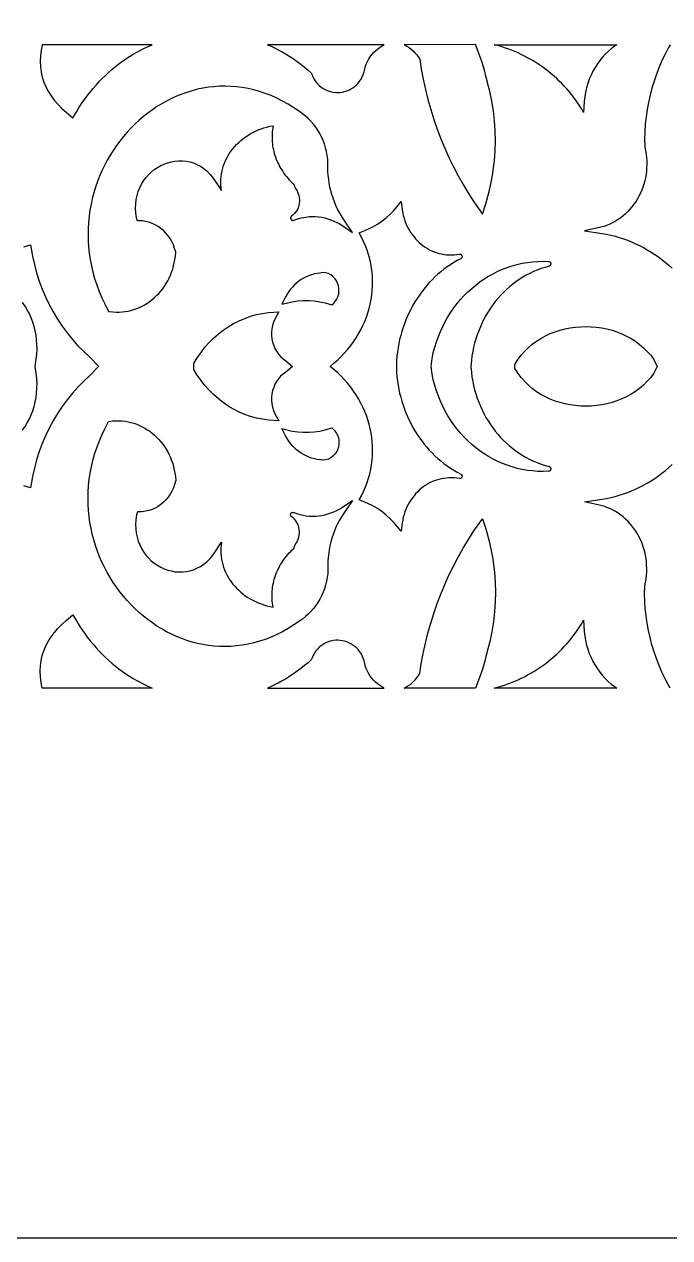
# Model space of a CAD drawing. Extents: x -1917 to -261, y -485 to 605.
# Drawn here: x -1608.4 to -1526.1, y -484.9 to -330.3 of the extents above; entities that cross this region are included whole.
import ezdxf

# ---------------------------------------------------------------- set-up
doc = ezdxf.new("R2010")
doc.units = 0
doc.layers.add('LAYER_1', color=18, linetype='CONTINUOUS')

msp = doc.modelspace()

# ---------------------------------------------------------------- linework, layer by layer
at = {"layer": 'LAYER_1'}
for points in [[(-1916.61, -484.86), (-721.61, -484.86), (-721.61, 605.14), (-1916.61, 605.14)], [(-1592.08, -332.89), (-1606.06, -332.89), (-1606.2, -333.59), (-1606.29, -334.32), (-1606.32, -335.03), (-1606.29, -335.72), (-1606.21, -336.38), (-1606.06, -337.03), (-1605.86, -337.65), (-1605.6, -338.25), (-1605.3, -338.83), (-1604.94, -339.4), (-1604.53, -339.94), (-1604.07, -340.48), (-1603.56, -341), (-1603.01, -341.5), (-1602.16, -342.22), (-1601.67, -341.38), (-1601.35, -340.86), (-1601.02, -340.36), (-1600.68, -339.87), (-1600.33, -339.39), (-1599.97, -338.92), (-1599.6, -338.47), (-1599.21, -338.03), (-1598.82, -337.6), (-1598.43, -337.19), (-1598.02, -336.8), (-1597.6, -336.41), (-1597.18, -336.04), (-1596.75, -335.68), (-1596.31, -335.34), (-1595.86, -335.01), (-1595.41, -334.7), (-1594.95, -334.4), (-1594.48, -334.11), (-1594.01, -333.84), (-1593.05, -333.33)], [(-1562.49, -332.89), (-1577.35, -332.89), (-1576.99, -333.05), (-1576.48, -333.29), (-1575.99, -333.54), (-1575.49, -333.8), (-1575, -334.09), (-1574.52, -334.39), (-1574.04, -334.7), (-1573.57, -335.04), (-1573.1, -335.38), (-1572.64, -335.75), (-1572.18, -336.13), (-1571.79, -336.48), (-1571.69, -336.73), (-1571.55, -337.05), (-1571.38, -337.35), (-1571.19, -337.62), (-1570.99, -337.86), (-1570.77, -338.09), (-1570.54, -338.28), (-1570.29, -338.46), (-1570.04, -338.6), (-1569.77, -338.73), (-1569.5, -338.83), (-1569.22, -338.9), (-1568.94, -338.95), (-1568.66, -338.98), (-1568.38, -338.99), (-1568.09, -338.97), (-1567.81, -338.93), (-1567.54, -338.86), (-1567.26, -338.78), (-1567, -338.67), (-1566.74, -338.53), (-1566.49, -338.38), (-1566.26, -338.2), (-1566.03, -338), (-1565.82, -337.78), (-1565.63, -337.54), (-1565.45, -337.28), (-1565.3, -336.99), (-1565.16, -336.69), (-1565.05, -336.36), (-1564.96, -336.02), (-1564.91, -335.7), (-1564.78, -335.36), (-1564.63, -335.03), (-1564.46, -334.71), (-1564.27, -334.42), (-1564.06, -334.14), (-1563.85, -333.89), (-1563.61, -333.66), (-1563.37, -333.45), (-1563.11, -333.25), (-1562.85, -333.08), (-1562.57, -332.93)], [(-1550.86, -332.87), (-1559.94, -332.89), (-1559.88, -332.92), (-1559.6, -333.07), (-1559.33, -333.25), (-1559.07, -333.45), (-1558.81, -333.67), (-1558.58, -333.91), (-1558.35, -334.18), (-1558.14, -334.48), (-1557.97, -334.75), (-1557.77, -335.99), (-1557.53, -337.3), (-1557.25, -338.59), (-1556.93, -339.88), (-1556.57, -341.15), (-1556.18, -342.4), (-1555.75, -343.64), (-1555.29, -344.87), (-1554.79, -346.07), (-1554.25, -347.26), (-1553.68, -348.44), (-1553.08, -349.59), (-1552.44, -350.72), (-1551.77, -351.83), (-1551.06, -352.92), (-1549.99, -354.46), (-1549.6, -353.29), (-1549.41, -352.68), (-1549.24, -352.06), (-1549.08, -351.44), (-1548.94, -350.82), (-1548.81, -350.19), (-1548.69, -349.56), (-1548.6, -348.93), (-1548.51, -348.3), (-1548.44, -347.67), (-1548.35, -346.4), (-1548.32, -345.12), (-1548.34, -343.85), (-1548.43, -342.58), (-1548.57, -341.32), (-1548.78, -340.07), (-1548.9, -339.44), (-1549.04, -338.82), (-1549.19, -338.2), (-1549.36, -337.59), (-1549.39, -337.49), (-1549.53, -336.9), (-1549.69, -336.32), (-1549.86, -335.73), (-1550.03, -335.15), (-1550.22, -334.58), (-1550.43, -334), (-1550.64, -333.43)], [(-1532.86, -332.89), (-1533.15, -333.08), (-1533.56, -333.4), (-1533.95, -333.74), (-1534.33, -334.11), (-1534.69, -334.5), (-1535.03, -334.91), (-1535.34, -335.35), (-1535.64, -335.81), (-1535.91, -336.28), (-1536.15, -336.78), (-1536.37, -337.29), (-1536.55, -337.83), (-1536.72, -338.38), (-1536.85, -338.94), (-1536.95, -339.52), (-1537.01, -340.12), (-1537.09, -341.52), (-1537.33, -341.12), (-1537.57, -340.72), (-1537.83, -340.34), (-1538.09, -339.96), (-1538.37, -339.58), (-1538.65, -339.22), (-1538.94, -338.86), (-1539.24, -338.52), (-1539.55, -338.17), (-1539.87, -337.84), (-1540.19, -337.52), (-1540.52, -337.2), (-1540.86, -336.9), (-1541.21, -336.6), (-1541.56, -336.31), (-1541.92, -336.03), (-1542.29, -335.76), (-1542.66, -335.5), (-1543.04, -335.25), (-1543.43, -335.01), (-1543.82, -334.77), (-1544.22, -334.55), (-1544.62, -334.34), (-1545.03, -334.13), (-1545.45, -333.94), (-1545.87, -333.76), (-1546.3, -333.59), (-1546.73, -333.43), (-1547.16, -333.27), (-1547.6, -333.13), (-1548.04, -333.01), (-1548.49, -332.89)], [(-1574.02, -350.67), (-1573.83, -351.17), (-1573.65, -351.43), (-1573.53, -351.65), (-1573.44, -351.88), (-1573.37, -352.11), (-1573.32, -352.35), (-1573.29, -352.6), (-1573.29, -352.84), (-1573.32, -353.09), (-1573.36, -353.32), (-1573.43, -353.56), (-1573.52, -353.78), (-1573.63, -354), (-1573.76, -354.2), (-1573.92, -354.39), (-1574.09, -354.56), (-1574.3, -354.72), (-1574.35, -354.76), (-1574.38, -354.81), (-1574.4, -354.86), (-1574.42, -354.91), (-1574.42, -354.96), (-1574.42, -355.01), (-1574.4, -355.07), (-1574.38, -355.11), (-1574.36, -355.16), (-1574.32, -355.2), (-1574.29, -355.23), (-1574.24, -355.26), (-1574.19, -355.27), (-1574.14, -355.28), (-1574.08, -355.28), (-1574.02, -355.26), (-1573.63, -355.11), (-1573.24, -355), (-1572.84, -354.9), (-1572.44, -354.84), (-1572.04, -354.79), (-1571.64, -354.78), (-1571.24, -354.78), (-1570.84, -354.82), (-1570.44, -354.87), (-1570.05, -354.96), (-1569.66, -355.06), (-1569.28, -355.19), (-1568.9, -355.35), (-1568.53, -355.53), (-1568.17, -355.73), (-1566.52, -356.8), (-1567.7, -355.11), (-1567.96, -354.69), (-1568.21, -354.27), (-1568.44, -353.83), (-1568.65, -353.38), (-1568.84, -352.92), (-1569.01, -352.46), (-1569.16, -351.99), (-1569.29, -351.51), (-1569.41, -351.02), (-1569.5, -350.53), (-1569.57, -350.04), (-1569.63, -349.54), (-1569.66, -349.03), (-1569.67, -348.53), (-1569.66, -348), (-1569.7, -347.49), (-1569.76, -346.99), (-1569.85, -346.5), (-1569.97, -346.02), (-1570.12, -345.54), (-1570.29, -345.09), (-1570.49, -344.64), (-1570.71, -344.21), (-1570.96, -343.79), (-1571.23, -343.39), (-1571.52, -343.01), (-1571.83, -342.65), (-1572.17, -342.3), (-1572.52, -341.98), (-1572.9, -341.68), (-1573.28, -341.42), (-1574, -340.93), (-1574.72, -340.48), (-1575.45, -340.07), (-1576.18, -339.7), (-1576.91, -339.38), (-1577.65, -339.09), (-1578.38, -338.85), (-1579.12, -338.64), (-1579.85, -338.48), (-1580.58, -338.35), (-1581.31, -338.25), (-1582.03, -338.2), (-1582.76, -338.18), (-1583.47, -338.19), (-1584.19, -338.24), (-1584.89, -338.32), (-1585.59, -338.43), (-1586.28, -338.57), (-1586.96, -338.75), (-1587.64, -338.96), (-1588.3, -339.19), (-1588.96, -339.46), (-1589.6, -339.75), (-1590.23, -340.07), (-1590.85, -340.41), (-1591.45, -340.78), (-1592.04, -341.18), (-1592.62, -341.6), (-1593.18, -342.05), (-1593.72, -342.51), (-1594.25, -343), (-1594.76, -343.51), (-1595.26, -344.04), (-1595.73, -344.59), (-1596.18, -345.16), (-1596.62, -345.75), (-1597.03, -346.36), (-1597.42, -346.98), (-1597.79, -347.62), (-1598.14, -348.28), (-1598.46, -348.94), (-1598.76, -349.63), (-1599.03, -350.33), (-1599.28, -351.04), (-1599.5, -351.76), (-1599.69, -352.49), (-1599.85, -353.23), (-1599.99, -353.99), (-1600.1, -354.75), (-1600.17, -355.52), (-1600.22, -356.29), (-1600.23, -357.08), (-1600.21, -357.87), (-1600.16, -358.66), (-1600.08, -359.46), (-1599.96, -360.27), (-1599.81, -361.07), (-1599.62, -361.88), (-1599.39, -362.69), (-1599.13, -363.5), (-1598.82, -364.31), (-1598.48, -365.12), (-1598.1, -365.92), (-1597.61, -366.86), (-1597.07, -366.93), (-1596.67, -366.95), (-1596.28, -366.95), (-1595.89, -366.93), (-1595.51, -366.88), (-1595.13, -366.82), (-1594.76, -366.73), (-1594.39, -366.62), (-1594.03, -366.5), (-1593.68, -366.35), (-1593.34, -366.19), (-1593, -366.01), (-1592.68, -365.81), (-1592.36, -365.59), (-1592.06, -365.36), (-1591.77, -365.11), (-1591.49, -364.85), (-1591.22, -364.57), (-1590.96, -364.27), (-1590.72, -363.97), (-1590.49, -363.65), (-1590.28, -363.31), (-1590.08, -362.97), (-1589.9, -362.61), (-1589.73, -362.24), (-1589.58, -361.86), (-1589.45, -361.47), (-1589.33, -361.07), (-1589.24, -360.66), (-1589.16, -360.25), (-1589.1, -359.82), (-1589.06, -359.34), (-1589.2, -358.84), (-1589.36, -358.4), (-1589.56, -357.98), (-1589.78, -357.59), (-1590.04, -357.22), (-1590.32, -356.88), (-1590.63, -356.57), (-1590.96, -356.29), (-1591.31, -356.04), (-1591.69, -355.83), (-1592.08, -355.65), (-1592.48, -355.51), (-1592.9, -355.4), (-1593.33, -355.34), (-1593.76, -355.32), (-1593.95, -355.33), (-1594.04, -354.94), (-1594.14, -354.33), (-1594.17, -353.75), (-1594.16, -353.18), (-1594.1, -352.63), (-1593.99, -352.1), (-1593.84, -351.6), (-1593.64, -351.12), (-1593.41, -350.66), (-1593.15, -350.23), (-1592.85, -349.83), (-1592.52, -349.46), (-1592.17, -349.12), (-1591.79, -348.81), (-1591.39, -348.53), (-1590.97, -348.29), (-1590.53, -348.09), (-1590.08, -347.93), (-1589.62, -347.8), (-1589.16, -347.72), (-1588.69, -347.67), (-1588.21, -347.68), (-1587.74, -347.72), (-1587.27, -347.81), (-1586.81, -347.95), (-1586.36, -348.14), (-1585.92, -348.38), (-1585.49, -348.67), (-1585.07, -349.02), (-1584.68, -349.42), (-1584.3, -349.88), (-1583.22, -351.47), (-1583.22, -351.47), (-1583.27, -351.11), (-1583.3, -350.74), (-1583.31, -350.38), (-1583.3, -350.02), (-1583.27, -349.67), (-1583.22, -349.32), (-1583.15, -348.97), (-1583.06, -348.63), (-1582.96, -348.3), (-1582.84, -347.97), (-1582.7, -347.64), (-1582.54, -347.33), (-1582.38, -347.02), (-1582.19, -346.72), (-1581.99, -346.43), (-1581.77, -346.14), (-1581.54, -345.87), (-1581.3, -345.6), (-1581.04, -345.35), (-1580.77, -345.11), (-1580.49, -344.88), (-1580.2, -344.66), (-1579.89, -344.45), (-1579.57, -344.25), (-1579.24, -344.07), (-1578.9, -343.9), (-1578.55, -343.75), (-1578.19, -343.61), (-1577.82, -343.49), (-1577.44, -343.38), (-1577.05, -343.29), (-1576.66, -343.21), (-1576.7, -343.47), (-1576.73, -343.72), (-1576.76, -343.98), (-1576.78, -344.23), (-1576.79, -344.49), (-1576.79, -344.74), (-1576.78, -344.99), (-1576.76, -345.25), (-1576.74, -345.5), (-1576.71, -345.75), (-1576.67, -346), (-1576.62, -346.25), (-1576.56, -346.49), (-1576.5, -346.74), (-1576.42, -346.98), (-1576.34, -347.22), (-1576.25, -347.46), (-1576.16, -347.7), (-1576.05, -347.93), (-1575.94, -348.17), (-1575.82, -348.39), (-1575.7, -348.62), (-1575.56, -348.84), (-1575.42, -349.06), (-1575.27, -349.28), (-1575.11, -349.49), (-1574.95, -349.7), (-1574.78, -349.9), (-1574.6, -350.1), (-1574.41, -350.3), (-1574.22, -350.49)], [(-1560.94, -373.87), (-1560.94, -374.09), (-1560.92, -374.63), (-1560.87, -375.17), (-1560.81, -375.7), (-1560.73, -376.24), (-1560.64, -376.76), (-1560.53, -377.28), (-1560.4, -377.8), (-1560.26, -378.3), (-1560.1, -378.81), (-1559.92, -379.3), (-1559.74, -379.79), (-1559.53, -380.27), (-1559.32, -380.74), (-1559.08, -381.2), (-1558.84, -381.65), (-1558.58, -382.09), (-1558.31, -382.53), (-1558.02, -382.95), (-1557.72, -383.36), (-1557.41, -383.76), (-1557.08, -384.15), (-1556.75, -384.53), (-1556.4, -384.9), (-1556.03, -385.25), (-1555.66, -385.59), (-1555.28, -385.92), (-1554.88, -386.23), (-1554.48, -386.53), (-1554.06, -386.82), (-1553.63, -387.09), (-1553.19, -387.34), (-1552.74, -387.58), (-1552.69, -387.62), (-1552.65, -387.66), (-1552.62, -387.7), (-1552.6, -387.75), (-1552.58, -387.8), (-1552.58, -387.85), (-1552.58, -387.91), (-1552.59, -387.96), (-1552.61, -388), (-1552.64, -388.05), (-1552.67, -388.09), (-1552.71, -388.12), (-1552.76, -388.15), (-1552.81, -388.16), (-1552.86, -388.17), (-1552.92, -388.17), (-1553.26, -388.11), (-1553.6, -388.08), (-1553.93, -388.06), (-1554.25, -388.06), (-1554.58, -388.09), (-1554.9, -388.13), (-1555.21, -388.18), (-1555.52, -388.26), (-1555.83, -388.35), (-1556.13, -388.46), (-1556.42, -388.58), (-1556.71, -388.72), (-1556.99, -388.88), (-1557.26, -389.05), (-1557.53, -389.23), (-1557.78, -389.43), (-1558.03, -389.64), (-1558.26, -389.87), (-1558.49, -390.1), (-1558.7, -390.35), (-1558.91, -390.62), (-1559.1, -390.89), (-1559.28, -391.17), (-1559.45, -391.47), (-1559.6, -391.77), (-1559.74, -392.09), (-1559.86, -392.41), (-1559.97, -392.75), (-1560.07, -393.09), (-1560.14, -393.44), (-1560.21, -393.8), (-1560.34, -394.86), (-1561.23, -393.78), (-1561.72, -393.27), (-1562.24, -392.8), (-1562.79, -392.37), (-1563.36, -391.98), (-1563.95, -391.63), (-1564.57, -391.33), (-1565.67, -390.88), (-1565.38, -390.34), (-1565.12, -389.79), (-1564.88, -389.23), (-1564.68, -388.67), (-1564.5, -388.11), (-1564.34, -387.54), (-1564.22, -386.97), (-1564.12, -386.39), (-1564.05, -385.82), (-1564, -385.24), (-1563.98, -384.66), (-1563.99, -384.09), (-1564.03, -383.51), (-1564.08, -382.94), (-1564.17, -382.37), (-1564.28, -381.81), (-1564.42, -381.25), (-1564.58, -380.69), (-1564.76, -380.14), (-1564.97, -379.6), (-1565.21, -379.06), (-1565.47, -378.54), (-1565.76, -378.02), (-1566.07, -377.51), (-1566.4, -377.01), (-1566.76, -376.52), (-1567.14, -376.05), (-1567.54, -375.58), (-1567.97, -375.13), (-1568.42, -374.7), (-1568.9, -374.27), (-1569.39, -373.87), (-1568.9, -373.46), (-1568.42, -373.04), (-1567.97, -372.6), (-1567.54, -372.15), (-1567.14, -371.69), (-1566.76, -371.21), (-1566.4, -370.73), (-1566.07, -370.23), (-1565.76, -369.72), (-1565.47, -369.2), (-1565.21, -368.67), (-1564.97, -368.14), (-1564.76, -367.59), (-1564.58, -367.04), (-1564.42, -366.49), (-1564.28, -365.93), (-1564.17, -365.36), (-1564.08, -364.79), (-1564.03, -364.22), (-1563.99, -363.65), (-1563.98, -363.07), (-1564, -362.49), (-1564.05, -361.92), (-1564.12, -361.34), (-1564.22, -360.77), (-1564.34, -360.2), (-1564.5, -359.63), (-1564.68, -359.06), (-1564.88, -358.5), (-1565.12, -357.95), (-1565.38, -357.4), (-1565.67, -356.85), (-1564.57, -356.41), (-1563.95, -356.1), (-1563.36, -355.75), (-1562.79, -355.36), (-1562.24, -354.93), (-1561.72, -354.46), (-1561.23, -353.95), (-1560.34, -352.88), (-1560.21, -353.93), (-1560.14, -354.29), (-1560.07, -354.64), (-1559.97, -354.99), (-1559.86, -355.32), (-1559.74, -355.65), (-1559.6, -355.96), (-1559.45, -356.27), (-1559.28, -356.56), (-1559.1, -356.85), (-1558.91, -357.12), (-1558.7, -357.38), (-1558.49, -357.63), (-1558.26, -357.87), (-1558.03, -358.09), (-1557.78, -358.31), (-1557.53, -358.5), (-1557.26, -358.69), (-1556.99, -358.86), (-1556.71, -359.01), (-1556.42, -359.15), (-1556.13, -359.28), (-1555.83, -359.38), (-1555.52, -359.48), (-1555.21, -359.55), (-1554.9, -359.61), (-1554.58, -359.65), (-1554.25, -359.67), (-1553.93, -359.67), (-1553.6, -359.66), (-1553.26, -359.62), (-1552.92, -359.57), (-1552.86, -359.56), (-1552.81, -359.57), (-1552.76, -359.59), (-1552.71, -359.61), (-1552.67, -359.65), (-1552.64, -359.69), (-1552.61, -359.73), (-1552.59, -359.78), (-1552.58, -359.83), (-1552.58, -359.88), (-1552.58, -359.93), (-1552.6, -359.98), (-1552.62, -360.03), (-1552.65, -360.08), (-1552.69, -360.12), (-1552.74, -360.15), (-1553.19, -360.39), (-1553.63, -360.65), (-1554.06, -360.92), (-1554.48, -361.2), (-1554.88, -361.5), (-1555.28, -361.82), (-1555.66, -362.14), (-1556.03, -362.48), (-1556.4, -362.84), (-1556.75, -363.2), (-1557.08, -363.58), (-1557.41, -363.97), (-1557.72, -364.37), (-1558.02, -364.79), (-1558.31, -365.21), (-1558.58, -365.64), (-1558.84, -366.08), (-1559.08, -366.54), (-1559.32, -367), (-1559.53, -367.47), (-1559.74, -367.95), (-1559.92, -368.43), (-1560.1, -368.93), (-1560.26, -369.43), (-1560.4, -369.94), (-1560.53, -370.45), (-1560.64, -370.97), (-1560.73, -371.5), (-1560.81, -372.03), (-1560.87, -372.57), (-1560.92, -373.11), (-1560.94, -373.64)], [(-1551.45, -373.87), (-1551.39, -374.64), (-1551.32, -375.2), (-1551.22, -375.76), (-1551.11, -376.3), (-1550.98, -376.84), (-1550.82, -377.38), (-1550.65, -377.9), (-1550.46, -378.41), (-1550.25, -378.92), (-1550.03, -379.41), (-1549.79, -379.89), (-1549.53, -380.36), (-1549.26, -380.82), (-1548.97, -381.26), (-1548.66, -381.7), (-1548.34, -382.12), (-1548.01, -382.52), (-1547.66, -382.91), (-1547.3, -383.29), (-1546.92, -383.65), (-1546.53, -384), (-1546.13, -384.33), (-1545.71, -384.64), (-1545.29, -384.93), (-1544.85, -385.21), (-1544.4, -385.47), (-1543.94, -385.71), (-1543.47, -385.93), (-1542.99, -386.13), (-1542.51, -386.32), (-1542.01, -386.48), (-1541.49, -386.62), (-1541.44, -386.64), (-1541.39, -386.67), (-1541.35, -386.71), (-1541.32, -386.75), (-1541.29, -386.8), (-1541.28, -386.85), (-1541.27, -386.9), (-1541.28, -386.96), (-1541.28, -387.01), (-1541.3, -387.06), (-1541.33, -387.1), (-1541.36, -387.14), (-1541.4, -387.18), (-1541.45, -387.21), (-1541.5, -387.22), (-1541.56, -387.23), (-1542.24, -387.25), (-1542.92, -387.24), (-1543.59, -387.19), (-1544.25, -387.11), (-1544.91, -387), (-1545.55, -386.86), (-1546.19, -386.68), (-1546.82, -386.47), (-1547.43, -386.24), (-1548.03, -385.97), (-1548.62, -385.68), (-1549.2, -385.36), (-1549.76, -385.01), (-1550.3, -384.63), (-1550.83, -384.23), (-1551.34, -383.8), (-1551.83, -383.35), (-1552.31, -382.88), (-1552.76, -382.38), (-1553.2, -381.86), (-1553.61, -381.32), (-1554, -380.76), (-1554.37, -380.17), (-1554.71, -379.57), (-1555.03, -378.95), (-1555.33, -378.31), (-1555.6, -377.66), (-1555.84, -376.98), (-1556.05, -376.3), (-1556.24, -375.59), (-1556.4, -374.87), (-1556.53, -373.87), (-1556.4, -372.86), (-1556.24, -372.14), (-1556.05, -371.44), (-1555.84, -370.75), (-1555.6, -370.08), (-1555.33, -369.42), (-1555.03, -368.78), (-1554.71, -368.16), (-1554.37, -367.56), (-1554, -366.98), (-1553.61, -366.42), (-1553.2, -365.87), (-1552.76, -365.36), (-1552.31, -364.86), (-1551.83, -364.38), (-1551.34, -363.93), (-1550.83, -363.51), (-1550.3, -363.1), (-1549.76, -362.73), (-1549.2, -362.38), (-1548.62, -362.06), (-1548.03, -361.76), (-1547.43, -361.5), (-1546.82, -361.26), (-1546.19, -361.05), (-1545.55, -360.88), (-1544.91, -360.73), (-1544.25, -360.62), (-1543.59, -360.54), (-1542.92, -360.49), (-1542.24, -360.48), (-1541.56, -360.5), (-1541.5, -360.51), (-1541.45, -360.53), (-1541.4, -360.56), (-1541.36, -360.59), (-1541.33, -360.63), (-1541.3, -360.68), (-1541.28, -360.73), (-1541.28, -360.78), (-1541.27, -360.83), (-1541.28, -360.88), (-1541.29, -360.93), (-1541.32, -360.98), (-1541.35, -361.02), (-1541.39, -361.06), (-1541.44, -361.09), (-1541.49, -361.11), (-1542.01, -361.26), (-1542.51, -361.42), (-1542.99, -361.6), (-1543.47, -361.8), (-1543.94, -362.02), (-1544.4, -362.26), (-1544.85, -362.52), (-1545.29, -362.8), (-1545.71, -363.1), (-1546.13, -363.41), (-1546.53, -363.74), (-1546.92, -364.08), (-1547.3, -364.45), (-1547.66, -364.82), (-1548.01, -365.21), (-1548.34, -365.62), (-1548.66, -366.04), (-1548.97, -366.47), (-1549.26, -366.92), (-1549.53, -367.38), (-1549.79, -367.85), (-1550.03, -368.33), (-1550.25, -368.82), (-1550.46, -369.32), (-1550.65, -369.84), (-1550.82, -370.36), (-1550.98, -370.89), (-1551.11, -371.43), (-1551.22, -371.98), (-1551.32, -372.53), (-1551.39, -373.1)], [(-1570.03, -365.78), (-1569.19, -366.03), (-1568.93, -365.8), (-1568.79, -365.65), (-1568.57, -365.34), (-1568.4, -365), (-1568.3, -364.65), (-1568.26, -364.29), (-1568.27, -363.94), (-1568.33, -363.59), (-1568.44, -363.26), (-1568.59, -362.95), (-1568.79, -362.66), (-1569.03, -362.41), (-1569.3, -362.21), (-1569.61, -362.05), (-1569.96, -361.96), (-1570.32, -361.93), (-1570.52, -361.95), (-1570.7, -361.98), (-1571.05, -362.02), (-1571.4, -362.1), (-1571.76, -362.2), (-1572.1, -362.32), (-1572.43, -362.46), (-1572.76, -362.63), (-1573.07, -362.81), (-1573.37, -363.02), (-1573.66, -363.25), (-1573.93, -363.5), (-1574.19, -363.76), (-1574.44, -364.05), (-1574.67, -364.35), (-1574.88, -364.67), (-1575.07, -365.01), (-1575.53, -365.93), (-1574.22, -365.64), (-1573.52, -365.53), (-1572.82, -365.48), (-1572.12, -365.48), (-1571.42, -365.53), (-1570.72, -365.63)], [(-1574.17, -373.87), (-1575.04, -374.59), (-1575.39, -374.84), (-1575.7, -375.12), (-1575.97, -375.44), (-1576.21, -375.78), (-1576.42, -376.15), (-1576.58, -376.54), (-1576.71, -376.94), (-1576.8, -377.36), (-1576.84, -377.79), (-1576.85, -378.21), (-1576.81, -378.64), (-1576.72, -379.07), (-1576.6, -379.49), (-1576.42, -379.9), (-1575.91, -380.81), (-1577.25, -380.72), (-1578.02, -380.61), (-1578.79, -380.45), (-1579.54, -380.24), (-1580.27, -379.99), (-1580.99, -379.68), (-1581.68, -379.33), (-1582.36, -378.93), (-1583.01, -378.49), (-1583.63, -378), (-1584.23, -377.47), (-1584.8, -376.91), (-1585.34, -376.3), (-1585.84, -375.65), (-1586.31, -374.97), (-1586.74, -374.26), (-1586.74, -373.87), (-1586.74, -373.48), (-1586.31, -372.77), (-1585.84, -372.08), (-1585.34, -371.44), (-1584.8, -370.83), (-1584.23, -370.26), (-1583.63, -369.73), (-1583.01, -369.25), (-1582.36, -368.81), (-1581.68, -368.41), (-1580.99, -368.06), (-1580.27, -367.75), (-1579.54, -367.49), (-1578.79, -367.28), (-1578.02, -367.12), (-1577.25, -367.02), (-1575.91, -366.92), (-1576.42, -367.84), (-1576.6, -368.25), (-1576.72, -368.66), (-1576.81, -369.09), (-1576.85, -369.52), (-1576.84, -369.95), (-1576.8, -370.37), (-1576.71, -370.79), (-1576.58, -371.19), (-1576.42, -371.58), (-1576.21, -371.95), (-1575.97, -372.3), (-1575.7, -372.61), (-1575.39, -372.9), (-1575.04, -373.15)], [(-1527.71, -373.87), (-1528.14, -374.73), (-1528.54, -375.27), (-1528.98, -375.77), (-1529.45, -376.24), (-1529.95, -376.67), (-1530.48, -377.06), (-1531.04, -377.42), (-1531.62, -377.74), (-1532.22, -378.02), (-1532.84, -378.26), (-1533.47, -378.47), (-1534.12, -378.64), (-1534.78, -378.77), (-1535.44, -378.86), (-1536.11, -378.92), (-1536.79, -378.94), (-1537.46, -378.92), (-1538.13, -378.87), (-1538.79, -378.78), (-1539.45, -378.65), (-1540.1, -378.48), (-1540.73, -378.28), (-1541.35, -378.03), (-1541.96, -377.76), (-1542.54, -377.44), (-1543.1, -377.09), (-1543.63, -376.7), (-1544.13, -376.27), (-1544.6, -375.8), (-1545.04, -375.3), (-1545.45, -374.76), (-1545.55, -374.6), (-1545.57, -374.58), (-1545.85, -374.12), (-1545.84, -373.87), (-1545.85, -373.61), (-1545.57, -373.16), (-1545.55, -373.14), (-1545.45, -372.97), (-1545.04, -372.43), (-1544.6, -371.93), (-1544.13, -371.47), (-1543.63, -371.04), (-1543.1, -370.65), (-1542.54, -370.3), (-1541.96, -369.98), (-1541.35, -369.7), (-1540.73, -369.46), (-1540.1, -369.26), (-1539.45, -369.09), (-1538.79, -368.96), (-1538.13, -368.87), (-1537.46, -368.81), (-1536.79, -368.79), (-1536.11, -368.81), (-1535.44, -368.87), (-1534.78, -368.97), (-1534.12, -369.1), (-1533.47, -369.27), (-1532.84, -369.47), (-1532.22, -369.72), (-1531.62, -370), (-1531.04, -370.32), (-1530.48, -370.67), (-1529.95, -371.06), (-1529.45, -371.49), (-1528.98, -371.96), (-1528.54, -372.46), (-1528.14, -373)], [(-1574.02, -397.06), (-1573.83, -396.56), (-1573.65, -396.31), (-1573.53, -396.09), (-1573.44, -395.86), (-1573.37, -395.62), (-1573.32, -395.38), (-1573.29, -395.14), (-1573.29, -394.89), (-1573.32, -394.65), (-1573.36, -394.41), (-1573.43, -394.18), (-1573.52, -393.95), (-1573.63, -393.74), (-1573.76, -393.54), (-1573.92, -393.35), (-1574.09, -393.18), (-1574.3, -393.02), (-1574.35, -392.97), (-1574.38, -392.93), (-1574.4, -392.88), (-1574.42, -392.82), (-1574.42, -392.77), (-1574.42, -392.72), (-1574.4, -392.67), (-1574.38, -392.62), (-1574.36, -392.58), (-1574.32, -392.54), (-1574.29, -392.5), (-1574.24, -392.48), (-1574.19, -392.46), (-1574.14, -392.45), (-1574.08, -392.46), (-1574.02, -392.47), (-1573.63, -392.62), (-1573.24, -392.74), (-1572.84, -392.83), (-1572.44, -392.9), (-1572.04, -392.94), (-1571.64, -392.96), (-1571.24, -392.95), (-1570.84, -392.92), (-1570.44, -392.86), (-1570.05, -392.78), (-1569.66, -392.67), (-1569.28, -392.54), (-1568.9, -392.39), (-1568.53, -392.21), (-1568.17, -392), (-1566.52, -390.94), (-1567.7, -392.63), (-1567.96, -393.04), (-1568.21, -393.47), (-1568.44, -393.91), (-1568.65, -394.35), (-1568.84, -394.81), (-1569.01, -395.27), (-1569.16, -395.75), (-1569.29, -396.23), (-1569.41, -396.71), (-1569.5, -397.2), (-1569.57, -397.7), (-1569.63, -398.2), (-1569.66, -398.7), (-1569.67, -399.21), (-1569.66, -399.74), (-1569.7, -400.25), (-1569.76, -400.75), (-1569.85, -401.24), (-1569.97, -401.72), (-1570.12, -402.19), (-1570.29, -402.65), (-1570.49, -403.1), (-1570.71, -403.53), (-1570.96, -403.94), (-1571.23, -404.34), (-1571.52, -404.73), (-1571.83, -405.09), (-1572.17, -405.43), (-1572.52, -405.75), (-1572.9, -406.05), (-1573.28, -406.32), (-1574, -406.81), (-1574.72, -407.26), (-1575.45, -407.67), (-1576.18, -408.03), (-1576.91, -408.36), (-1577.65, -408.64), (-1578.38, -408.89), (-1579.12, -409.09), (-1579.85, -409.26), (-1580.58, -409.39), (-1581.31, -409.48), (-1582.03, -409.54), (-1582.76, -409.56), (-1583.47, -409.55), (-1584.19, -409.5), (-1584.89, -409.42), (-1585.59, -409.3), (-1586.28, -409.16), (-1586.96, -408.98), (-1587.64, -408.78), (-1588.3, -408.54), (-1588.96, -408.28), (-1589.6, -407.99), (-1590.23, -407.67), (-1590.85, -407.32), (-1591.45, -406.95), (-1592.04, -406.55), (-1592.62, -406.13), (-1593.18, -405.69), (-1593.72, -405.22), (-1594.25, -404.73), (-1594.76, -404.22), (-1595.26, -403.69), (-1595.73, -403.14), (-1596.18, -402.57), (-1596.62, -401.98), (-1597.03, -401.38), (-1597.42, -400.75), (-1597.79, -400.11), (-1598.14, -399.46), (-1598.46, -398.79), (-1598.76, -398.11), (-1599.03, -397.41), (-1599.28, -396.7), (-1599.5, -395.98), (-1599.69, -395.25), (-1599.85, -394.5), (-1599.99, -393.75), (-1600.1, -392.99), (-1600.17, -392.22), (-1600.22, -391.44), (-1600.23, -390.66), (-1600.21, -389.87), (-1600.16, -389.07), (-1600.08, -388.27), (-1599.96, -387.47), (-1599.81, -386.66), (-1599.62, -385.86), (-1599.39, -385.05), (-1599.13, -384.24), (-1598.82, -383.43), (-1598.48, -382.62), (-1598.1, -381.81), (-1597.61, -380.87), (-1597.07, -380.81), (-1596.67, -380.79), (-1596.28, -380.79), (-1595.89, -380.81), (-1595.51, -380.85), (-1595.13, -380.92), (-1594.76, -381), (-1594.39, -381.11), (-1594.03, -381.24), (-1593.68, -381.38), (-1593.34, -381.55), (-1593, -381.73), (-1592.68, -381.93), (-1592.36, -382.14), (-1592.06, -382.38), (-1591.77, -382.62), (-1591.49, -382.89), (-1591.22, -383.17), (-1590.96, -383.46), (-1590.72, -383.77), (-1590.49, -384.09), (-1590.28, -384.42), (-1590.08, -384.77), (-1589.9, -385.12), (-1589.73, -385.49), (-1589.58, -385.87), (-1589.45, -386.26), (-1589.33, -386.66), (-1589.24, -387.07), (-1589.16, -387.49), (-1589.1, -387.91), (-1589.06, -388.4), (-1589.2, -388.9), (-1589.36, -389.34), (-1589.56, -389.76), (-1589.78, -390.15), (-1590.04, -390.52), (-1590.32, -390.86), (-1590.63, -391.17), (-1590.96, -391.45), (-1591.31, -391.7), (-1591.69, -391.91), (-1592.08, -392.09), (-1592.48, -392.23), (-1592.9, -392.33), (-1593.33, -392.39), (-1593.76, -392.41), (-1593.95, -392.4), (-1594.04, -392.79), (-1594.14, -393.4), (-1594.17, -393.99), (-1594.16, -394.56), (-1594.1, -395.11), (-1593.99, -395.63), (-1593.84, -396.14), (-1593.64, -396.62), (-1593.41, -397.07), (-1593.15, -397.5), (-1592.85, -397.9), (-1592.52, -398.27), (-1592.17, -398.62), (-1591.79, -398.92), (-1591.39, -399.2), (-1590.97, -399.44), (-1590.53, -399.64), (-1590.08, -399.81), (-1589.62, -399.93), (-1589.16, -400.02), (-1588.69, -400.06), (-1588.21, -400.06), (-1587.74, -400.01), (-1587.27, -399.92), (-1586.81, -399.78), (-1586.36, -399.59), (-1585.92, -399.35), (-1585.49, -399.06), (-1585.07, -398.72), (-1584.68, -398.32), (-1584.3, -397.86), (-1583.22, -396.26), (-1583.22, -396.26), (-1583.27, -396.63), (-1583.3, -396.99), (-1583.31, -397.35), (-1583.3, -397.71), (-1583.27, -398.07), (-1583.22, -398.42), (-1583.15, -398.76), (-1583.06, -399.1), (-1582.96, -399.44), (-1582.84, -399.77), (-1582.7, -400.09), (-1582.54, -400.41), (-1582.38, -400.72), (-1582.19, -401.02), (-1581.99, -401.31), (-1581.77, -401.59), (-1581.54, -401.87), (-1581.3, -402.13), (-1581.04, -402.39), (-1580.77, -402.63), (-1580.49, -402.86), (-1580.2, -403.08), (-1579.89, -403.29), (-1579.57, -403.48), (-1579.24, -403.66), (-1578.9, -403.83), (-1578.55, -403.99), (-1578.19, -404.12), (-1577.82, -404.25), (-1577.44, -404.36), (-1577.05, -404.45), (-1576.66, -404.52), (-1576.7, -404.27), (-1576.73, -404.01), (-1576.76, -403.76), (-1576.78, -403.5), (-1576.79, -403.25), (-1576.79, -402.99), (-1576.78, -402.74), (-1576.76, -402.49), (-1576.74, -402.24), (-1576.71, -401.98), (-1576.67, -401.74), (-1576.62, -401.49), (-1576.56, -401.24), (-1576.5, -400.99), (-1576.42, -400.75), (-1576.34, -400.51), (-1576.25, -400.27), (-1576.16, -400.03), (-1576.05, -399.8), (-1575.94, -399.57), (-1575.82, -399.34), (-1575.7, -399.12), (-1575.56, -398.89), (-1575.42, -398.67), (-1575.27, -398.46), (-1575.11, -398.25), (-1574.95, -398.04), (-1574.78, -397.83), (-1574.6, -397.64), (-1574.41, -397.44), (-1574.22, -397.25)], [(-1570.03, -381.96), (-1569.19, -381.71), (-1568.93, -381.94), (-1568.79, -382.09), (-1568.57, -382.4), (-1568.4, -382.73), (-1568.3, -383.08), (-1568.26, -383.44), (-1568.27, -383.8), (-1568.33, -384.14), (-1568.44, -384.48), (-1568.59, -384.79), (-1568.79, -385.07), (-1569.03, -385.32), (-1569.3, -385.53), (-1569.61, -385.68), (-1569.96, -385.77), (-1570.32, -385.8), (-1570.52, -385.79), (-1570.7, -385.76), (-1571.05, -385.71), (-1571.4, -385.64), (-1571.76, -385.54), (-1572.1, -385.42), (-1572.43, -385.27), (-1572.76, -385.11), (-1573.07, -384.92), (-1573.37, -384.71), (-1573.66, -384.48), (-1573.93, -384.24), (-1574.19, -383.97), (-1574.44, -383.69), (-1574.67, -383.38), (-1574.88, -383.06), (-1575.07, -382.73), (-1575.53, -381.8), (-1574.22, -382.1), (-1573.52, -382.2), (-1572.82, -382.25), (-1572.12, -382.25), (-1571.42, -382.2), (-1570.72, -382.11)], [(-1549.39, -410.24), (-1549.53, -410.83), (-1549.69, -411.42), (-1549.86, -412), (-1550.03, -412.58), (-1550.22, -413.16), (-1550.43, -413.73), (-1550.64, -414.3), (-1550.86, -414.86), (-1559.94, -414.85), (-1559.88, -414.82), (-1559.6, -414.66), (-1559.33, -414.49), (-1559.07, -414.29), (-1558.81, -414.07), (-1558.58, -413.82), (-1558.35, -413.55), (-1558.14, -413.26), (-1557.97, -412.99), (-1557.77, -411.74), (-1557.53, -410.44), (-1557.25, -409.14), (-1556.93, -407.86), (-1556.57, -406.59), (-1556.18, -405.33), (-1555.75, -404.09), (-1555.29, -402.87), (-1554.79, -401.66), (-1554.25, -400.47), (-1553.68, -399.3), (-1553.08, -398.15), (-1552.44, -397.01), (-1551.77, -395.9), (-1551.06, -394.81), (-1549.99, -393.28), (-1549.6, -394.44), (-1549.41, -395.05), (-1549.24, -395.67), (-1549.08, -396.29), (-1548.94, -396.92), (-1548.81, -397.54), (-1548.69, -398.17), (-1548.6, -398.8), (-1548.51, -399.43), (-1548.44, -400.07), (-1548.35, -401.34), (-1548.32, -402.61), (-1548.34, -403.88), (-1548.43, -405.15), (-1548.57, -406.42), (-1548.78, -407.67), (-1548.9, -408.3), (-1549.04, -408.92), (-1549.19, -409.53), (-1549.36, -410.15)], [(-1592.08, -414.85), (-1606.06, -414.85), (-1606.2, -414.14), (-1606.29, -413.41), (-1606.32, -412.7), (-1606.29, -412.01), (-1606.21, -411.35), (-1606.06, -410.71), (-1605.86, -410.09), (-1605.6, -409.48), (-1605.3, -408.9), (-1604.94, -408.34), (-1604.53, -407.79), (-1604.07, -407.26), (-1603.56, -406.74), (-1603.01, -406.23), (-1602.16, -405.52), (-1601.67, -406.35), (-1601.35, -406.87), (-1601.02, -407.38), (-1600.68, -407.87), (-1600.33, -408.35), (-1599.97, -408.81), (-1599.6, -409.27), (-1599.21, -409.7), (-1598.82, -410.13), (-1598.43, -410.54), (-1598.02, -410.94), (-1597.6, -411.32), (-1597.18, -411.69), (-1596.75, -412.05), (-1596.31, -412.39), (-1595.86, -412.72), (-1595.41, -413.04), (-1594.95, -413.34), (-1594.48, -413.63), (-1594.01, -413.9), (-1593.05, -414.4)], [(-1537.09, -406.21), (-1537.01, -407.62), (-1536.95, -408.21), (-1536.85, -408.79), (-1536.72, -409.36), (-1536.55, -409.91), (-1536.37, -410.44), (-1536.15, -410.96), (-1535.91, -411.45), (-1535.64, -411.93), (-1535.34, -412.39), (-1535.03, -412.82), (-1534.69, -413.23), (-1534.33, -413.62), (-1533.95, -413.99), (-1533.56, -414.33), (-1533.15, -414.65), (-1532.86, -414.85), (-1548.49, -414.85), (-1548.04, -414.73), (-1547.6, -414.6), (-1547.16, -414.46), (-1546.73, -414.31), (-1546.3, -414.15), (-1545.87, -413.98), (-1545.45, -413.79), (-1545.03, -413.6), (-1544.62, -413.4), (-1544.22, -413.18), (-1543.82, -412.96), (-1543.43, -412.73), (-1543.04, -412.49), (-1542.66, -412.24), (-1542.29, -411.97), (-1541.92, -411.7), (-1541.56, -411.42), (-1541.21, -411.13), (-1540.86, -410.84), (-1540.52, -410.53), (-1540.19, -410.22), (-1539.87, -409.89), (-1539.55, -409.56), (-1539.24, -409.22), (-1538.94, -408.87), (-1538.65, -408.51), (-1538.37, -408.15), (-1538.09, -407.78), (-1537.83, -407.4), (-1537.57, -407.01), (-1537.33, -406.62)], [(-1562.49, -414.85), (-1562.57, -414.8), (-1562.85, -414.65), (-1563.11, -414.48), (-1563.37, -414.29), (-1563.61, -414.08), (-1563.85, -413.84), (-1564.06, -413.59), (-1564.27, -413.32), (-1564.46, -413.02), (-1564.63, -412.71), (-1564.78, -412.37), (-1564.91, -412.03), (-1564.96, -411.71), (-1565.05, -411.37), (-1565.16, -411.05), (-1565.3, -410.74), (-1565.45, -410.46), (-1565.63, -410.19), (-1565.82, -409.95), (-1566.03, -409.73), (-1566.26, -409.53), (-1566.49, -409.36), (-1566.74, -409.2), (-1567, -409.07), (-1567.26, -408.96), (-1567.54, -408.87), (-1567.81, -408.81), (-1568.09, -408.77), (-1568.38, -408.75), (-1568.66, -408.75), (-1568.94, -408.78), (-1569.22, -408.83), (-1569.5, -408.91), (-1569.77, -409.01), (-1570.04, -409.13), (-1570.29, -409.28), (-1570.54, -409.45), (-1570.77, -409.65), (-1570.99, -409.87), (-1571.19, -410.12), (-1571.38, -410.39), (-1571.55, -410.68), (-1571.69, -411), (-1571.79, -411.26), (-1572.18, -411.61), (-1572.64, -411.99), (-1573.1, -412.35), (-1573.57, -412.7), (-1574.04, -413.03), (-1574.52, -413.35), (-1575, -413.65), (-1575.49, -413.93), (-1575.99, -414.2), (-1576.48, -414.45), (-1576.99, -414.68), (-1577.35, -414.85)]]:
    msp.add_lwpolyline(points, close=True, dxfattribs=at)
for points in [[(-1526.06, -332.89), (-1526.27, -333.26), (-1526.7, -334.08), (-1527.11, -334.92), (-1527.48, -335.77), (-1527.81, -336.64), (-1528.12, -337.52), (-1528.39, -338.42), (-1528.62, -339.32), (-1528.83, -340.24), (-1529, -341.16), (-1529.13, -342.09), (-1529.23, -343.03), (-1529.29, -343.98), (-1529.32, -344.93), (-1529.31, -345.91), (-1529.21, -346.39), (-1529.13, -346.83), (-1529.08, -347.27), (-1529.05, -347.7), (-1529.04, -348.14), (-1529.06, -348.57), (-1529.09, -349), (-1529.14, -349.42), (-1529.22, -349.83), (-1529.31, -350.24), (-1529.42, -350.65), (-1529.55, -351.04), (-1529.69, -351.43), (-1529.86, -351.81), (-1530.04, -352.18), (-1530.24, -352.54), (-1530.45, -352.89), (-1530.68, -353.22), (-1530.93, -353.54), (-1531.19, -353.85), (-1531.46, -354.15), (-1531.75, -354.43), (-1532.06, -354.69), (-1532.37, -354.94), (-1532.7, -355.17), (-1533.04, -355.38), (-1533.39, -355.58), (-1533.76, -355.75), (-1534.13, -355.91), (-1534.52, -356.04), (-1534.91, -356.15), (-1536.98, -356.62), (-1534.74, -356.94), (-1534.19, -357.04), (-1533.64, -357.15), (-1533.09, -357.29), (-1532.55, -357.44), (-1532.02, -357.62), (-1531.5, -357.8), (-1530.98, -358.01), (-1530.47, -358.24), (-1529.96, -358.48), (-1529.47, -358.74), (-1528.98, -359.01), (-1528.5, -359.3), (-1528.03, -359.61), (-1527.57, -359.93), (-1527.12, -360.27), (-1526.67, -360.62), (-1526.24, -360.99), (-1525.82, -361.37)], [(-1608.4, -358.66), (-1607.57, -358.38), (-1607.31, -359.83), (-1607.07, -360.91), (-1606.78, -361.97), (-1606.45, -363.01), (-1606.07, -364.03), (-1605.64, -365.02), (-1605.18, -366), (-1604.67, -366.94), (-1604.12, -367.86), (-1603.53, -368.75), (-1602.9, -369.61), (-1602.23, -370.44), (-1601.53, -371.23), (-1600.78, -371.99), (-1600.01, -372.71), (-1598.9, -373.83), (-1598.93, -373.87), (-1598.9, -373.9), (-1600.01, -375.02), (-1600.78, -375.74), (-1601.53, -376.5), (-1602.23, -377.29), (-1602.9, -378.12), (-1603.53, -378.98), (-1604.12, -379.87), (-1604.67, -380.79), (-1605.18, -381.74), (-1605.64, -382.71), (-1606.07, -383.71), (-1606.45, -384.73), (-1606.78, -385.77), (-1607.07, -386.83), (-1607.31, -387.91), (-1607.57, -389.35), (-1608.4, -389.07)], [(-1608.57, -381.99), (-1608.26, -381.53), (-1607.97, -381.05), (-1607.71, -380.56), (-1607.48, -380.04), (-1607.28, -379.51), (-1607.1, -378.96), (-1606.96, -378.4), (-1606.85, -377.82), (-1606.78, -377.23), (-1606.74, -376.64), (-1606.73, -376.03), (-1606.77, -375.41), (-1606.84, -374.79), (-1606.96, -373.9), (-1606.96, -373.87), (-1606.96, -373.83), (-1606.84, -372.95), (-1606.77, -372.32), (-1606.73, -371.71), (-1606.74, -371.1), (-1606.78, -370.5), (-1606.85, -369.91), (-1606.96, -369.34), (-1607.1, -368.78), (-1607.28, -368.23), (-1607.48, -367.69), (-1607.71, -367.18), (-1607.97, -366.68), (-1608.26, -366.2), (-1608.57, -365.75)], [(-1526.06, -414.85), (-1526.27, -414.48), (-1526.7, -413.66), (-1527.11, -412.82), (-1527.48, -411.96), (-1527.81, -411.09), (-1528.12, -410.21), (-1528.39, -409.32), (-1528.62, -408.41), (-1528.83, -407.5), (-1529, -406.57), (-1529.13, -405.64), (-1529.23, -404.7), (-1529.29, -403.76), (-1529.32, -402.81), (-1529.31, -401.83), (-1529.21, -401.35), (-1529.13, -400.91), (-1529.08, -400.47), (-1529.05, -400.03), (-1529.04, -399.6), (-1529.06, -399.17), (-1529.09, -398.74), (-1529.14, -398.32), (-1529.22, -397.9), (-1529.31, -397.49), (-1529.42, -397.09), (-1529.55, -396.69), (-1529.69, -396.3), (-1529.86, -395.92), (-1530.04, -395.55), (-1530.24, -395.2), (-1530.45, -394.85), (-1530.68, -394.51), (-1530.93, -394.19), (-1531.19, -393.88), (-1531.46, -393.59), (-1531.75, -393.31), (-1532.06, -393.04), (-1532.37, -392.8), (-1532.7, -392.57), (-1533.04, -392.35), (-1533.39, -392.16), (-1533.76, -391.98), (-1534.13, -391.83), (-1534.52, -391.69), (-1534.91, -391.58), (-1536.98, -391.12), (-1534.74, -390.8), (-1534.19, -390.7), (-1533.64, -390.58), (-1533.09, -390.45), (-1532.55, -390.29), (-1532.02, -390.12), (-1531.5, -389.93), (-1530.98, -389.72), (-1530.47, -389.5), (-1529.96, -389.26), (-1529.47, -389), (-1528.98, -388.73), (-1528.5, -388.43), (-1528.03, -388.13), (-1527.57, -387.81), (-1527.12, -387.47), (-1526.67, -387.12), (-1526.24, -386.75), (-1525.82, -386.37)]]:
    msp.add_lwpolyline(points, dxfattribs=at)

doc.saveas('drawing.dxf')
